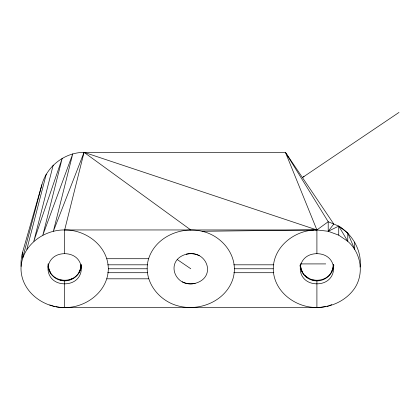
<?xml version="1.0" encoding="UTF-8"?>
<svg xmlns="http://www.w3.org/2000/svg" width="420" height="420" viewBox="0 0 420 420"><rect width="100%" height="100%" fill="white"/><g stroke="black" fill="none" stroke-linecap="round" stroke-linejoin="round"><path stroke-width="0.63" d="M21.074 266.438A43.659 43.659 0 0 1 22.486 252.609L41.89 184.7C46.993 166.084 64.764 152.45 84.063 152.339L285.421 152.339L328.204 221.739L338.735 226.102L347.776 233.042L347.776 241.322C360.99 252.819 364.45 273.383 354.716 288.167C346.274 300.51 331.674 307.314 316.906 307.571L64.659 307.571A43.659 43.659 0 0 1 55.818 306.663M81.07 264.542C80.294 285.905 48.263 285.259 48.163 263.918M333.317 264.542C332.661 285.5 301.135 285.485 300.489 264.526M360.15 267.052C361.888 250.714 352.622 234.491 338.735 226.102L328.204 231.278L316.906 229.955L64.659 229.955C43.134 229.666 21.236 246.178 21 268.763C21.236 291.344 43.134 307.855 64.659 307.571C86.184 307.855 108.082 291.344 108.318 268.763C108.082 246.178 86.184 229.666 64.659 229.955L64.659 253.67C86.846 253.932 86.846 283.589 64.659 283.852C42.473 283.589 42.473 253.932 64.659 253.67M202.083 231.278C222.962 235.919 239.431 257.25 232.953 278.806C226.013 300.494 200.818 311.388 179.482 306.248C158.603 301.602 142.133 280.276 148.612 258.715C155.552 237.027 180.747 226.133 202.083 231.278L313.625 229.992M325.694 306.411C301.786 312.149 273.514 294.541 273.247 268.763C273.483 246.178 295.381 229.666 316.906 229.955L328.204 221.739L328.204 231.278L338.735 235.153L347.776 241.322L338.735 226.102L338.735 235.153M64.659 229.955L84.063 152.339L316.906 229.955L316.906 253.67C294.719 253.932 294.719 283.589 316.906 283.852C339.092 283.589 339.092 253.932 316.906 253.67M53.193 165.128L33.789 241.322L62.234 158.188L42.83 235.153L72.76 153.825L53.361 231.278L84.063 152.339L190.78 229.955M26.849 249.359L46.252 174.169M22.654 258.085L41.89 184.7M328.204 231.278L333.784 224.049L285.421 152.339L316.906 229.955L315.593 229.971M303.245 177.009L304.022 176.41M302.426 177.56L399 112.429M68.927 280.019L72.907 278.355M328.792 305.839L331.716 304.626M186.386 254.184C164.362 260.153 174.562 288.346 195.174 283.337C217.203 277.368 207.002 249.175 186.386 254.184A19.903 19.068 -54.4 0 1 199.269 255.691M326.949 306.248L328.204 306.08M106.827 258.715L148.612 258.715M300.242 263.918L325.726 263.912M107.73 264.81L147.709 264.81M233.856 264.81L273.835 264.81M108.318 268.763L147.126 268.763M234.439 268.763L273.247 268.763M107.73 272.711L147.709 272.711M233.856 272.711L273.835 272.711M106.827 278.806L148.612 278.806M312.637 280.019L316.906 280.586L316.906 307.571M60.391 280.019L64.659 280.586L64.659 307.571M177.24 259.529L190.78 268.763M347.755 233.021L354.716 249.359L354.716 242.083M305.24 275.704L308.658 278.355M22.486 252.609L22.486 257.497M54.579 306.39A43.659 43.659 0 0 1 53.361 306.08M52.752 305.912A43.659 43.659 0 0 1 49.733 304.941M333.837 265.178A16.979 16.979 0 0 1 316.906 280.891A16.979 16.979 0 0 1 299.975 265.178M81.527 265.808A16.979 16.979 0 0 1 47.785 265.808M50.374 272.249A16.832 16.832 0 0 1 48.163 263.912M81.144 264.532A16.832 16.832 0 0 1 78.944 272.249M302.62 272.249A16.832 16.832 0 0 1 300.421 264.532M333.391 264.532A16.832 16.832 0 0 1 331.191 272.249M195.174 283.343A19.903 19.068 -54.4 0 1 182.296 281.831"/></g></svg>
